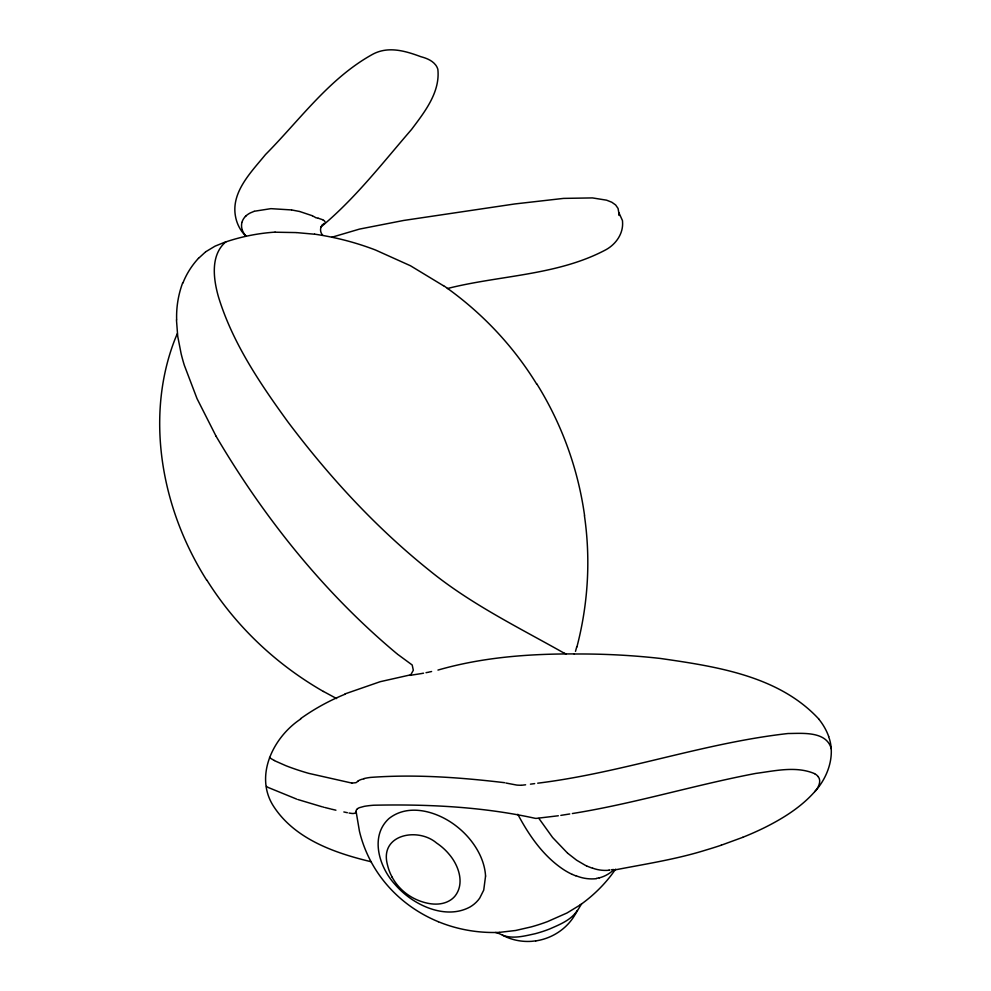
<?xml version="1.0" encoding="UTF-8"?>
<svg xmlns="http://www.w3.org/2000/svg" width="991" height="991" viewBox="0 0 991 991"><rect width="100%" height="100%" fill="white"/><g stroke="black" fill="none" stroke-linecap="round" stroke-linejoin="round"><path stroke-width="1.49" d="M576.725 646.912L575.486 651.372M242.126 221.811L242.287 221.327A13.911 13.069 -15.4 0 1 245.483 216.397M182.901 283.03L183.347 281.94A81.262 76.307 -15.4 0 1 198.46 258.317M575.313 914.272L581.63 903.718M321.431 226.233L322.025 225.291M577.282 910.481C571.163 920.131 559.68 924.541 549.646 928.976A123.602 116.071 -15.4 0 1 535.103 933.733C524.611 935.987 512.929 939.257 502.487 935.17A52.796 49.575 -15.4 0 0 531.498 941.339L535.759 940.868M615.634 869.181L611.323 875.09A142.555 133.872 -15.4 0 1 579.97 905.093M828.625 736.573C835.859 755.625 827.522 777.935 814.763 791.636C818.368 787.944 821.712 781.044 818.256 776.746M324.255 223.334L323.784 223.842A7.048 6.615 -15.4 0 0 322.186 225.093M814.552 791.883C800.926 807.256 783.15 818.306 764.941 827.448A291.02 273.293 -15.4 0 1 742.767 837.308M198.51 258.354L205.509 251.937M245.471 216.385L246.288 215.629M599.27 877.89A31.427 29.507 -15.4 0 0 613.206 870.259C643.853 864.251 675.726 859.507 705.939 850.03A434.677 408.193 -15.4 0 0 721.25 845.212M358.197 781.069L356.017 782.667L352.078 783.076M321.171 226.766C355.323 198.423 382.6 162.908 411.525 129.487C424.532 112.132 440.277 92.349 437.861 69.382A15.348 14.407 -15.4 0 0 435.668 64.997C432.076 60.352 426.328 58.135 420.816 56.685C405.183 50.863 387.654 45.648 371.786 54.778C328.876 78.772 299.604 120.208 265.489 154.571C251.541 171.716 231.101 191.82 235.424 216.013C236.7 223.656 240.417 230.928 246.065 236.267M300.744 718.995C273.021 737.205 253.659 776.696 274.086 807.083C295.479 839.389 335.144 853.14 371.006 861.712M205.794 251.726L215.047 246.152L225.973 241.754A27.859 26.162 -15.4 0 0 224.697 242.845C210.377 256.285 213.474 279.45 218.516 297.052C232.588 342.948 259.939 383.331 287.848 421.819C329.012 476.547 375.762 527.46 429.289 570.333C470.316 603.829 518.12 627.179 563.99 653.044M579.97 905.093L567.025 912.971L547.54 921.593A185.874 174.552 -15.4 0 1 531.238 926.895L515.617 930.487L499.291 932.382M345.017 693.898L380.234 681.684L410.794 674.797L413.321 670.25L412.194 664.998L397.837 654.444M742.767 837.333L721.25 845.212M331.861 237.245L359.547 229.082L403.647 220.46L514.812 203.948L563.569 198.398L592.457 197.915L606.566 200.17L611.781 202.226L615.646 204.964L618.062 208.444L619.313 215.468L618.966 214.378M254.105 211.343L250.389 212.904A19.386 18.197 -15.4 0 0 246.276 215.617M254.427 211.232L270.915 208.655L291.465 209.931M599.245 877.828L596.285 878.422M437.96 670.077C482.183 657.306 528.302 653.825 574.173 653.911M431.593 671.514L428.769 672.121M427.852 672.319L426.019 672.691M423.566 673.186L422.476 673.397M422.042 673.471L409.84 675.391M447.399 288.53C499.774 275.201 557.784 275.597 606.331 249.509C616.142 243.935 623.463 233.393 622.546 221.823A8.956 8.411 -15.4 0 0 622.41 220.46L618.941 212.805M572.352 813.537C634.252 803.639 694.319 785.058 755.86 773.401C774.999 770.899 796.046 765.758 814.577 773.637M569.751 813.97L560.844 815.382M558.329 815.766L536.242 818.393A27.401 25.729 -15.4 0 1 535.239 818.331C482.468 806.699 427.654 804.085 373.718 805.225A116.244 109.171 -15.4 0 0 368.528 805.72L367.995 805.794A59.782 56.14 -15.4 0 0 364.205 806.364L359.56 807.628A8.857 8.324 -15.4 0 0 357.503 808.681M537.717 783.187C622.36 772.782 703.375 743.002 788.068 733.513C802.016 733.464 825.714 730.9 831.065 747.97A13.837 12.994 -15.4 0 1 831.152 748.738M612.673 869.59L613.441 869.491M612.203 869.652L611.497 869.751M534.682 783.608L530.445 784.166M609.837 869.974L609.118 870.073M525.602 784.785L521.39 785.293M275.077 232.204L296.049 232.575M520.932 785.281L517.872 785.157A38.079 35.75 -15.4 0 1 516.509 785.033L505.943 783.026M296.396 232.588L314.605 234.223M291.775 209.981L299.455 211.455M351.78 783.063L308.746 773.364A292.097 274.296 -15.4 0 1 296.904 769.697L295.244 769.127A229.293 215.332 -15.4 0 1 286.065 765.783L274.358 760.617M349.043 813.041L351.842 813.45A6.689 6.28 -15.4 0 0 355.001 813.14A2.998 2.812 -15.4 0 0 356.165 810.923L356.203 810.564A3.196 3.01 -15.4 0 1 357.441 808.792M347.358 812.707L343.852 811.963M335.924 810.204L331.514 809.164M495.624 932.481L498.584 933.398A33.05 31.043 -15.4 0 1 502.474 935.182M299.765 211.529L312.276 215.716M318.012 218.169L315.757 217.698A24.205 22.731 -15.4 0 0 314.581 216.955L312.462 215.815M318.272 218.231L322.62 219.717M330.523 808.916L324.974 807.529M504.642 782.692C460.258 777.427 415.303 774.132 370.659 777.402A58.878 55.298 -15.4 0 0 363.92 778.579M323.958 807.256L322.917 806.996M321.889 806.724L297.944 799.551M592.655 868.327L586.883 866.072M296.78 799.155L268.462 787.585A30.981 29.086 -15.4 0 1 266.975 786.743L266.505 786.42M575.783 875.858L572.364 874.434M566.146 653.998L564.176 653.131M438.319 921.704L436.56 920.973A143.497 134.751 -15.4 0 1 359.448 831.251L356.079 811.369M336.593 698.556L323.438 691.445M322.88 219.853L323.116 219.99A4.645 4.373 -15.4 0 1 325.048 221.835M443.46 285.755L410.472 265.761L375.515 250.017A281.221 264.089 -15.4 0 0 314.618 234.161M397.205 653.961C324.404 593.25 264.077 517.81 216.1 436.263M567.694 853.239L576.601 860.188L585.446 865.391A62.074 58.283 -15.4 0 0 586.598 865.936M567.447 853.028L552.606 837.506L538.906 818.417M245.991 236.056L245.347 235.338M818.789 719.008C778.703 675.676 715.911 666.485 660.204 658.433A687.122 645.265 -15.4 0 0 574.173 654.01M536.788 383.827L539.302 387.927A381.56 358.321 -15.4 0 1 584.579 515.593M216.013 436.102L197.023 398.617L184.301 365.196A241.854 227.125 -15.4 0 1 181.155 353.849L177.723 336.246L176.46 319.845M392.139 877.221L390.528 873.951A55.905 52.498 -15.4 0 1 387.555 865.217C378.884 834.323 417.88 826.965 436.535 842.994A62.99 59.15 -15.4 0 1 449.629 854.886C458.759 865.8 464.779 883.452 455.154 895.889A20.204 18.978 -15.4 0 1 450.62 900.001C443.051 905.006 433.401 904.894 424.904 902.59A55.211 51.854 -15.4 0 1 392.163 877.208M517.81 814.28C529.021 835.438 543.241 856.063 563.458 869.516A70.671 66.36 -15.4 0 0 572.129 874.347M269.54 757.421L269.639 757.582A22.607 21.232 -15.4 0 0 274.445 760.419M242.052 229.255L241.928 228.76A14.481 13.601 -15.4 0 1 241.94 222.38M358.11 780.933A12.796 12.016 -15.4 0 1 363.945 778.914M814.552 773.674A12.561 11.793 -15.4 0 1 818.293 776.733M608.895 870.271A36.085 33.88 -15.4 0 1 592.717 868.178M596.309 878.683A39.999 37.559 -15.4 0 1 575.882 875.66M575.288 914.259A52.709 49.5 -15.4 0 1 535.759 940.905M322.756 235.301A9.018 8.473 -15.4 0 1 320.675 231.126L320.589 230.469A9.018 8.473 -15.4 0 1 320.601 229.057L320.762 228.041A8.262 7.755 -15.4 0 1 321.257 226.58M177.377 333.533A194.211 182.381 -15.4 0 0 173.871 342.13C150.409 405.121 157.619 476.609 184.078 537.494A354.444 332.852 -15.4 0 0 206.76 580.305M176.658 319.833A106.681 100.178 -15.4 0 1 182.629 282.943M584.442 515.741A368.095 345.673 -15.4 0 1 576.911 646.95M443.584 285.606A362.917 340.817 -15.4 0 1 536.577 383.938M225.998 241.841A183.434 172.261 -15.4 0 1 275.077 232.129M300.533 718.71A206.277 193.716 -15.4 0 1 345.079 694.208M323.413 691.483A359.002 337.138 -15.4 0 1 206.933 580.206M499.291 932.395A142.035 133.389 -15.4 0 1 438.319 921.704M245.359 235.313A18.779 17.64 -15.4 0 1 242.238 229.937M818.739 719.045A67.636 63.523 -15.4 0 1 828.724 736.524M485.565 876.056L483.732 890.104L479.706 898.131A29.891 28.07 -15.4 0 1 470.106 906.938C449.889 917.951 424.99 909.478 407.834 896.471A92.361 86.737 -15.4 0 1 394.678 884.059C379.243 867.038 369.556 836.354 388.918 818.591C408.639 802.871 437.167 811.555 455.402 825.404A92.336 86.713 -15.4 0 1 469.016 838.188C478.009 848.829 484.748 861.959 485.565 876.056"/></g></svg>
